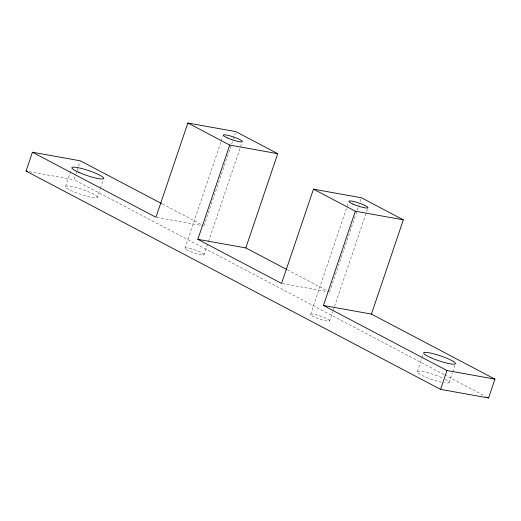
<?xml version="1.0" encoding="UTF-8"?>
<svg xmlns="http://www.w3.org/2000/svg" width="521" height="521" viewBox="0 0 521 521"><rect width="100%" height="100%" fill="white"/><g stroke="black" fill="none" stroke-linecap="round" stroke-linejoin="round"><path stroke-width="0.39" stroke-dasharray="2.6 1.95" d="M65.561 186.505L71.436 169.162M443.951 374.482L74.047 179.699L75.832 174.418M76.086 173.662L76.854 171.402M77.108 170.647L80.169 161.601M97.336 197.348A16.789 2.598 18.7 0 0 74.444 187.163A16.789 2.598 18.7 0 0 72.569 191.272A16.789 2.598 18.7 0 0 97.336 197.348L100.143 189.051M100.397 188.302L103.21 180.005M184.968 248.204L220.911 142.025M221.171 141.256L222.734 136.639M203.945 225.893L232.998 140.064M233.258 139.296L235.329 133.168M204.037 254.71A10.075 1.556 18.7 0 0 190.302 248.602A10.075 1.556 18.7 0 0 189.175 251.07A10.075 1.556 18.7 0 0 204.037 254.71L208.205 242.402M208.465 241.633L242.057 142.37M310.588 314.352L348.347 202.786M329.559 292.034L357.054 210.803M357.315 210.041L359.132 204.675M360.167 201.607L361.203 198.547M329.65 320.858A10.075 1.556 18.7 0 0 315.915 314.743A10.075 1.556 18.7 0 0 314.788 317.217A10.075 1.556 18.7 0 0 329.65 320.858L332.776 311.623M333.036 310.855L367.416 209.286M417.282 371.72L421.88 358.142M422.134 357.393L423.156 354.371M449.056 382.557L452.371 372.756M452.625 372.001L454.924 365.214M29.248 171.656L74.047 179.699M156.749 217.42L203.144 225.749M282.362 283.567L327.162 291.604M162.291 203.958L201.79 224.753M287.332 269.8L328.842 291.662M444.667 374.866L485.689 396.461M445.168 379.288A16.789 2.598 18.7 0 1 444.393 382.779M441.626 382.245A16.789 2.598 18.7 0 1 420.636 374.697A16.789 2.598 18.7 0 1 422.088 371.519A16.789 2.598 18.7 0 1 443.378 378.402"/><path stroke-width="0.78" d="M32.432 152.236L155.948 217.277L187.853 123.021L229.728 145.066L197.824 239.328L281.568 283.424L313.466 189.169L355.342 211.213L323.437 305.475L371.427 314.085L494.95 379.132L488.568 397.979L440.577 389.369L26.05 171.083L32.432 152.236L80.423 160.846L161.575 203.581M286.615 269.422L245.814 247.937L277.719 153.682L235.85 131.631L187.853 123.021M371.427 314.085L403.332 219.829L361.463 197.778L313.466 189.169M440.577 389.369L446.953 370.516L323.437 305.475M229.728 145.066L277.719 153.682M355.342 211.213L403.332 219.829M26.05 171.083L27.652 171.37M197.824 239.328L245.814 247.937M446.953 370.516L494.95 379.132M487.128 397.223L488.568 397.979M78.951 172.425A16.789 2.598 18.7 0 0 103.718 178.495A16.789 2.598 18.7 0 0 80.827 168.309A16.789 2.598 18.7 0 0 78.951 172.425M430.672 357.634A16.789 2.598 18.7 0 0 455.439 363.704A16.789 2.598 18.7 0 0 432.541 353.518A16.789 2.598 18.7 0 0 430.672 357.634M353.075 204.102A10.075 1.556 18.7 0 0 367.937 207.749A10.075 1.556 18.7 0 0 354.195 201.634A10.075 1.556 18.7 0 0 353.075 204.102M227.462 137.961A10.075 1.556 18.7 0 0 242.317 141.601A10.075 1.556 18.7 0 0 228.582 135.493A10.075 1.556 18.7 0 0 227.462 137.961"/></g></svg>
